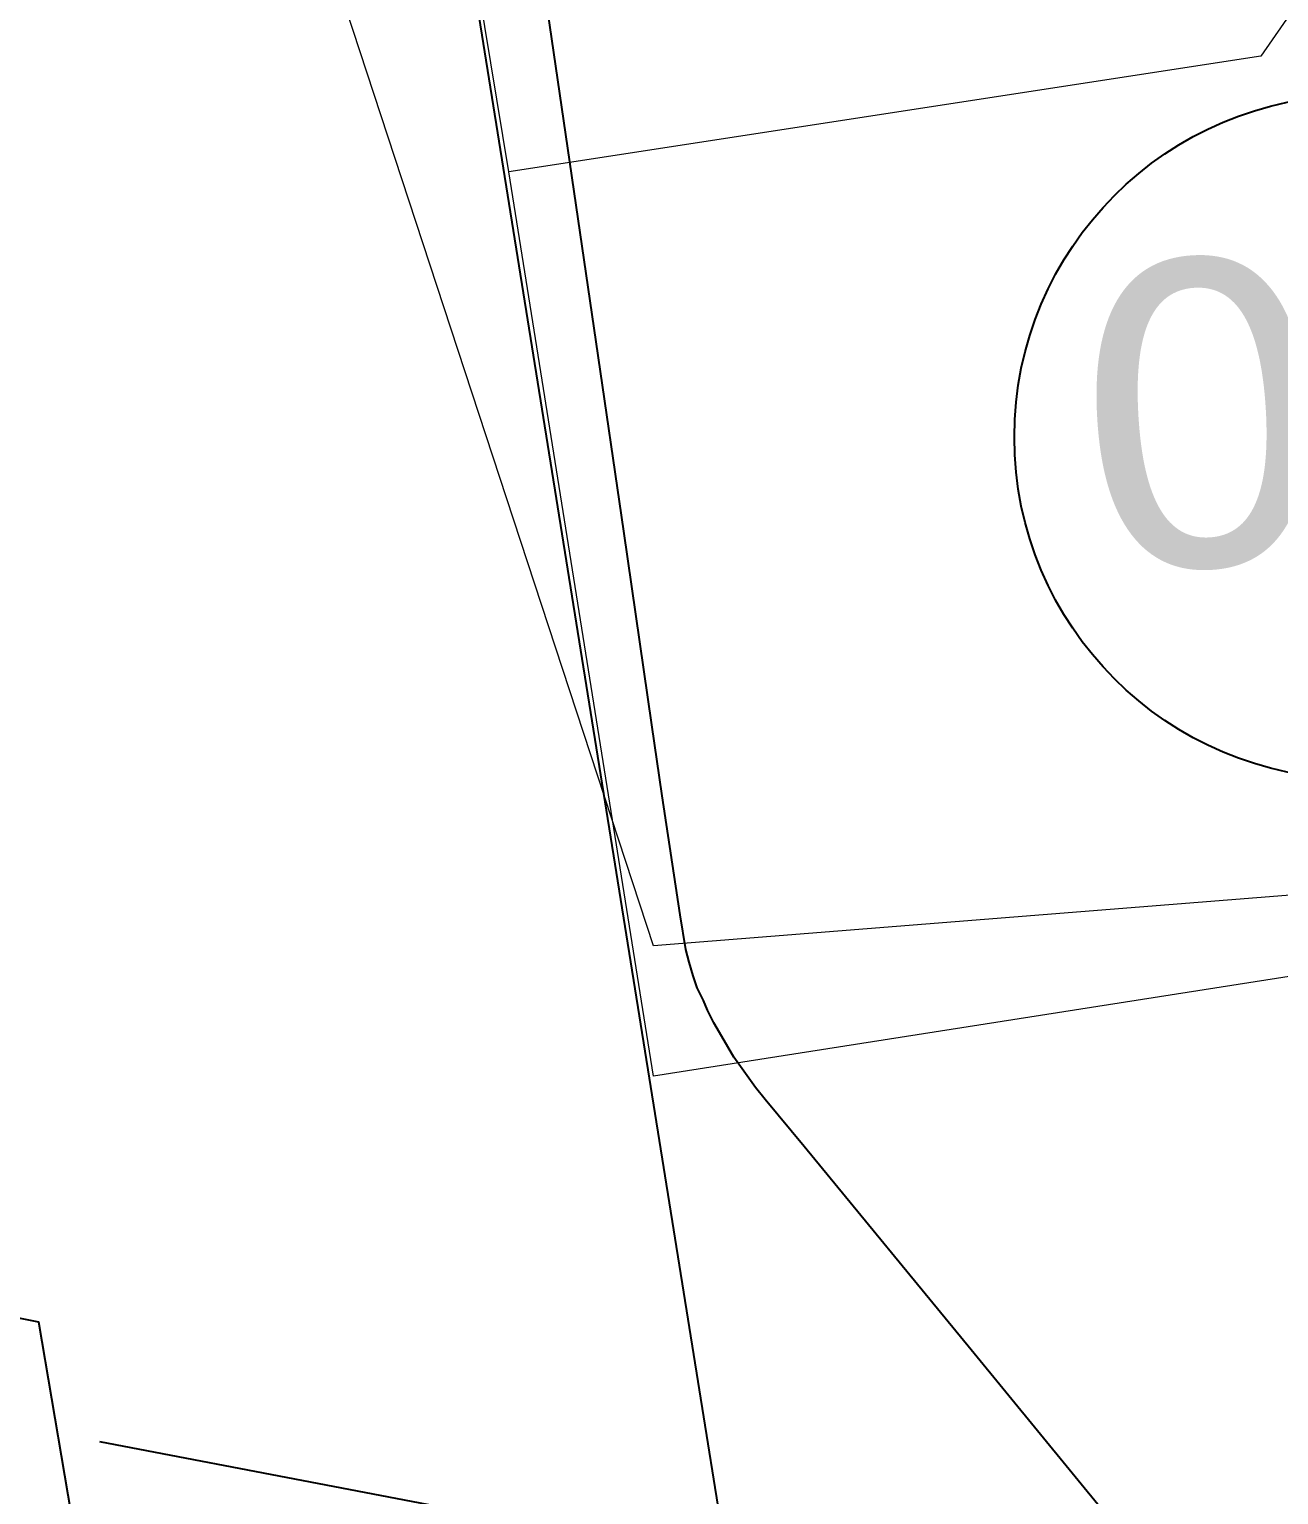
# Model space of a CAD drawing. Header units: metres. Extents: x 2 to 659295185, y -28 to 1124222152.
# Drawn here: x 655608.7 to 655781.5, y 1126561.2 to 1126763.7 of the extents above; entities that cross this region are included whole.
import ezdxf

# ---------------------------------------------------------------- set-up
doc = ezdxf.new("R2010")
doc.units = ezdxf.units.M
doc.header["$MEASUREMENT"] = 0
for name, color, linetype in [('CURVAS', 2, 'CONTINUOUS'), ('MANZANA', 30, 'CONTINUOUS'), ('Numero de manzana', 6, 'CONTINUOUS'), ('Parcelas', 140, 'CONTINUOUS')]:
    doc.layers.add(name, color=color, linetype=linetype)
doc.layers.add('PARCELA', color=140, linetype='CONTINUOUS', lineweight=40)
doc.styles.add('ROMAN', font='verdana.ttf')

msp = doc.modelspace()

# ---------------------------------------------------------------- linework, layer by layer
at = {"layer": 'CURVAS', "lineweight": 0}
for points in [[(655610, 1126896), (655754, 1126915), (655754, 1126885), (655876, 1126902), (655921, 1126655), (655695, 1126637), (655610, 1126896)], [(655610, 1126896), (655750, 1126915), (655754, 1126885), (655876, 1126902), (655897, 1126786), (655899, 1126773), (655911, 1126707), (655921, 1126655), (655810, 1126637), (655695, 1126619), (655675, 1126744), (655656, 1126859), (655617, 1126853), (655610, 1126896)], [(655770, 1126886), (655770, 1126886), (655788, 1126773), (655779, 1126760), (655675, 1126744)]]:
    msp.add_lwpolyline(points, dxfattribs=at)
at = {"layer": 'MANZANA', "lineweight": -2}
for p, q in [((655687.0733, 1126720.5293), (655680.4106, 1126766.18)), ((655690.9158, 1126694.3346), (655687.0733, 1126720.5293)), ((655694.7584, 1126667.5901), (655690.9158, 1126694.3346)), ((655696.2262, 1126657.7521), (655694.7584, 1126667.5901)), ((655698.7082, 1126641.2854), (655696.2262, 1126657.7521)), ((655699.4915, 1126636.5364), (655698.7082, 1126641.2854)), ((655699.9368, 1126634.7668), (655699.4915, 1126636.5364)), ((655700.4975, 1126632.8871), (655699.9368, 1126634.7668)), ((655701.05, 1126631.2275), (655700.4975, 1126632.8871)), ((655701.9323, 1126629.4678), (655701.05, 1126631.2275)), ((655702.493, 1126628.1381), (655701.9323, 1126629.4678)), ((655703.3753, 1126626.3785), (655702.493, 1126628.1381)), ((655704.4802, 1126624.4988), (655703.3753, 1126626.3785)), ((655706.1377, 1126621.6294), (655704.4802, 1126624.4988)), ((655709.1144, 1126617.4403), (655706.1377, 1126621.6294)), ((655710.4337, 1126615.7906), (655709.1144, 1126617.4403)), ((655715.8265, 1126609.2819), (655710.4337, 1126615.7906)), ((655738.9644, 1126581.1877), (655715.8265, 1126609.2819)), ((655757.6907, 1126558.2623), (655738.9644, 1126581.1877)), ((655618.3854, 1126568.4902), (655684.7315, 1126555.8428))]:
    msp.add_line(p, q, dxfattribs=at)
at = {"layer": 'Numero de manzana', "lineweight": -2}
msp.add_circle((655792.1649, 1126707.3319), 47.2457, dxfattribs=at)
at = {"layer": 'PARCELA', "lineweight": -3}
msp.add_lwpolyline([(655656, 1126858), (655735, 1126366), (655757, 1126231), (655746, 1126229), (655644, 1126213), (655643, 1126218), (655619, 1126214), (655627, 1126166), (655601, 1126162), (655597, 1126150), (655584, 1126141), (655585, 1126140), (655591, 1126133), (655563, 1126107), (655603, 1126067), (655600, 1126056), (655362, 1126108), (655294, 1126522), (655249, 1126801)], dxfattribs=at)
msp.add_lwpolyline([(655656, 1126858), (655735, 1126366), (655757, 1126231), (655746, 1126229), (655644, 1126213), (655643, 1126218), (655619, 1126214), (655627, 1126166), (655601, 1126162), (655597, 1126150), (655584, 1126141), (655585, 1126140), (655591, 1126133), (655563, 1126107), (655603, 1126067), (655600, 1126056), (655362, 1126108), (655294, 1126522), (655249, 1126801)], dxfattribs=at)
msp.add_lwpolyline([(655656, 1126858), (655735, 1126366), (655757, 1126231), (655746, 1126229), (655644, 1126213), (655643, 1126218), (655619, 1126214), (655627, 1126166), (655601, 1126162), (655597, 1126150), (655584, 1126141), (655585, 1126140), (655591, 1126133), (655563, 1126107), (655603, 1126067), (655600, 1126056), (655362, 1126108), (655294, 1126522), (655249, 1126801)], dxfattribs=at)
msp.add_lwpolyline([(655656, 1126858), (655735, 1126366), (655757, 1126231), (655746, 1126229), (655644, 1126213), (655643, 1126218), (655619, 1126214), (655627, 1126166), (655601, 1126162), (655597, 1126150), (655584, 1126141), (655585, 1126140), (655591, 1126133), (655563, 1126107), (655603, 1126067), (655600, 1126056), (655362, 1126108), (655294, 1126522), (655249, 1126801)], dxfattribs=at)
at = {"layer": 'Parcelas', "lineweight": -3}
msp.add_lwpolyline([(655665, 1126303), (655670, 1126341), (655654, 1126424), (655641, 1126483), (655631, 1126535), (655619, 1126532), (655610, 1126585), (655595, 1126588), (655583, 1126591), (655553, 1126768)], dxfattribs=at)

# ---------------------------------------------------------------- texts
at = {"layer": 'Numero de manzana', "lineweight": -2, "style": 'ROMAN'}
msp.add_text('03', height=41.99533, rotation=3.491535, dxfattribs=at).set_placement((655753.8688, 1126688.6796))

doc.saveas('drawing.dxf')
